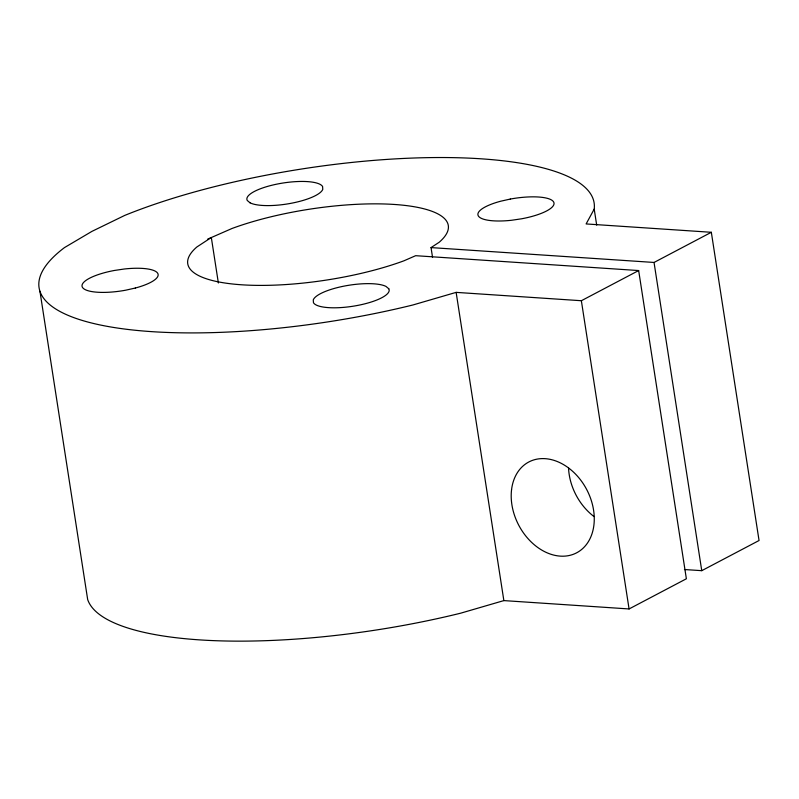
<?xml version="1.0" encoding="UTF-8"?>
<svg xmlns="http://www.w3.org/2000/svg" width="799" height="799" viewBox="0 0 799 799"><rect width="100%" height="100%" fill="white"/><g stroke="black" fill="none" stroke-linecap="round" stroke-linejoin="round"><path stroke-width="1.2" d="M39.95 291.305L87.67 599.53A281.208 77.982 -8.8 0 0 460.683 613.183L503.859 600.598L629.073 608.948L686.371 578.776L638.661 270.551L581.362 300.724L456.139 292.374L412.973 304.958A281.208 77.982 -8.8 0 1 112.519 327.27A281.208 77.982 -8.8 0 1 64.479 247.59L91.955 231.36L124.784 215.39A282.287 78.282 -8.8 0 1 431.011 157.593A282.287 78.282 -8.8 0 1 594.206 209.108L586.116 223.94L711.33 232.289L759.05 540.514L701.752 570.676L684.443 569.527M432.559 257.428L431.041 247.59L439.2 242.247A134.731 37.363 -8.8 0 0 394.316 204.454A134.731 37.363 -8.8 0 0 232.1 228.444L207.6 239.171M431.041 247.59L654.041 262.452L711.33 232.289M638.661 270.551L415.66 255.69L403.954 260.804A134.731 37.363 -8.8 0 1 241.727 284.794A134.731 37.363 -8.8 0 1 196.844 247.001L211.326 237.513L218.367 282.986M654.041 262.452L701.752 570.676M594.206 209.108L596.693 225.138M581.362 300.724L629.073 608.948M456.139 292.374L503.859 600.598M594.037 516.573A51.326 38.372 62.2 0 1 568.548 468.104M510.301 199.061L500.753 201.198A38.492 10.677 -8.8 0 0 478.311 215.9A38.492 10.677 -8.8 0 0 511.7 220.254L521.637 218.786A38.492 10.677 -8.8 0 0 553.617 201.947A38.492 10.677 -8.8 0 0 510.301 199.061M135.301 288.039L125.743 290.187A38.492 10.677 -8.8 0 1 82.427 287.3A38.492 10.677 -8.8 0 1 114.417 270.462L124.354 268.993A38.492 10.677 -8.8 0 1 157.733 273.348A38.492 10.677 -8.8 0 1 135.301 288.039M388.753 288.739L386.007 286.432A38.492 10.677 -8.8 0 0 345.438 285.852A38.492 10.677 -8.8 0 0 313.268 299.905L313.458 302.691A38.492 10.677 -8.8 0 0 356.773 305.588A38.492 10.677 -8.8 0 0 388.753 288.739M250.037 202.816L247.291 200.499A38.492 10.677 -8.8 0 1 279.27 183.66A38.492 10.677 -8.8 0 1 322.596 186.547L322.776 189.333A38.492 10.677 -8.8 0 1 290.606 203.385A38.492 10.677 -8.8 0 1 250.037 202.816M511.56 489.677A51.326 38.372 62.2 0 0 568.528 555.645A51.326 38.372 62.2 0 0 578.086 476.883A51.326 38.372 62.2 0 0 511.56 489.677"/></g></svg>
